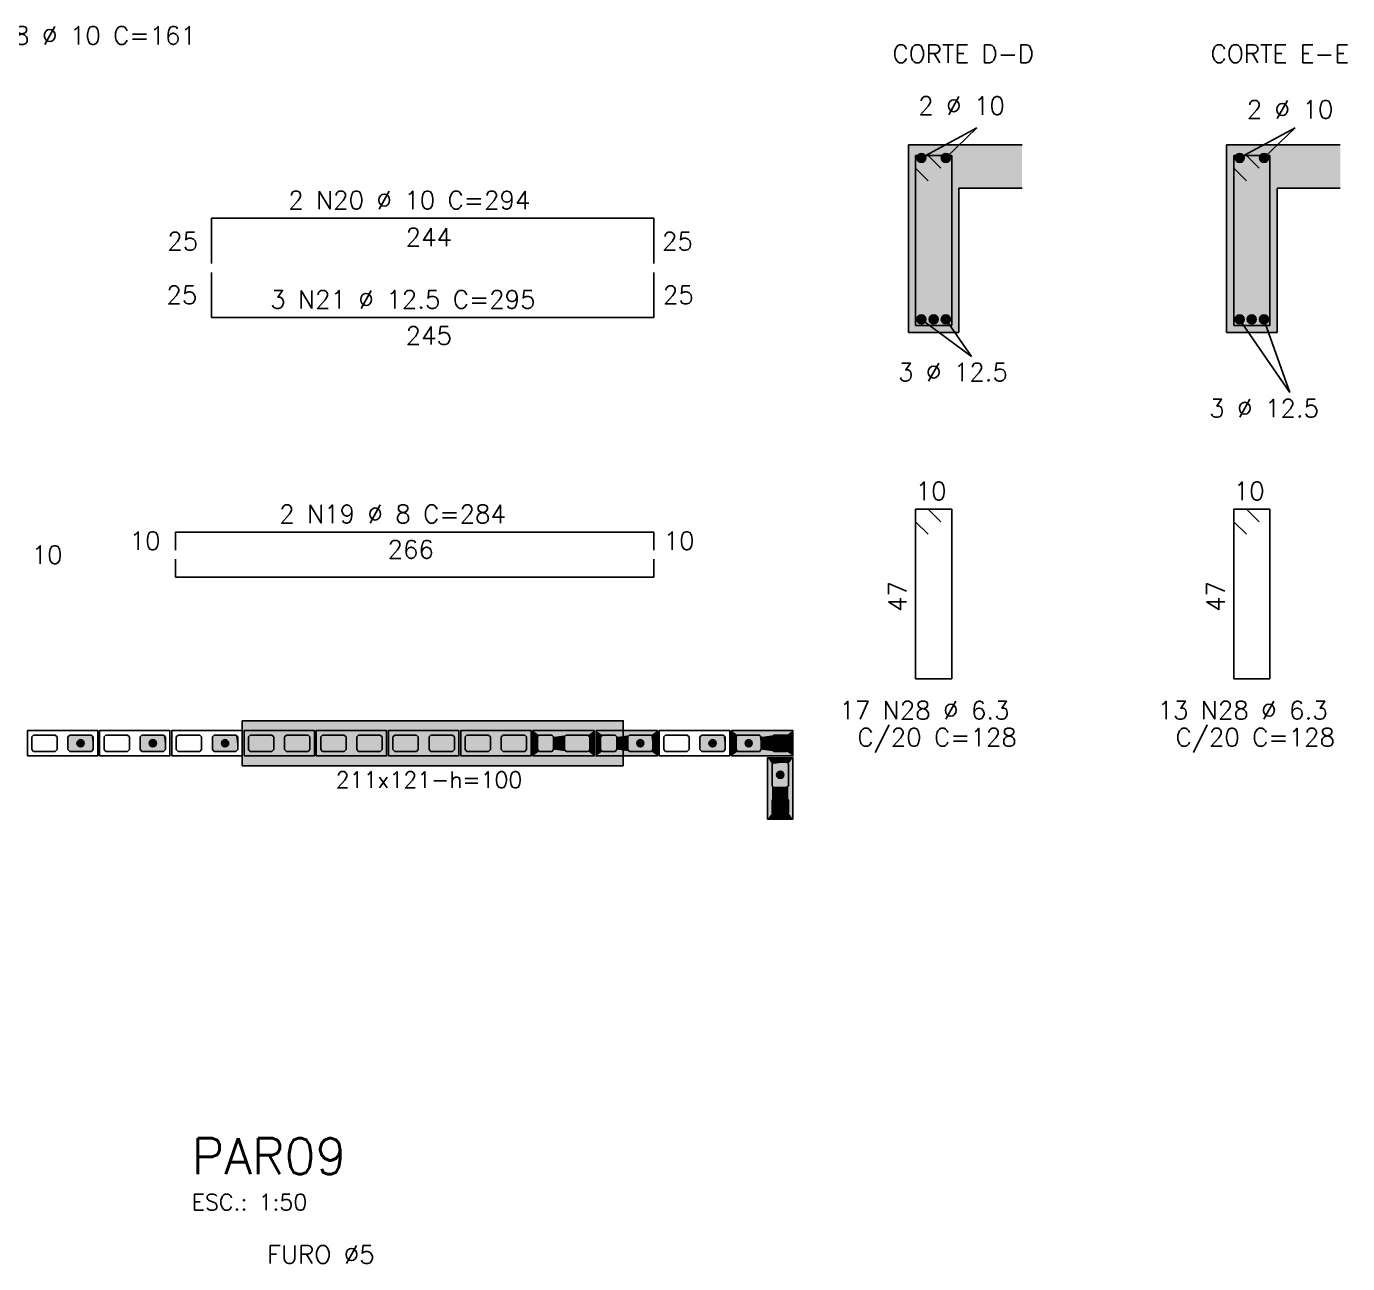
# Model space of a CAD drawing. Extents: x -3 to 120, y -1 to 61.
# Drawn here: x 45.14 to 59.77, y 32.99 to 46.69 of the extents above; entities that cross this region are included whole.
import ezdxf

# ---------------------------------------------------------------- set-up
doc = ezdxf.new("R2010")
doc.units = 0
doc.header["$MEASUREMENT"] = 0
for name, color, linetype in [('PENA_01', 1, 'CONTINUOUS'), ('PENA_02', 2, 'CONTINUOUS'), ('PENA_03', 3, 'CONTINUOUS'), ('PENA_04', 4, 'CONTINUOUS'), ('PENA_05', 5, 'CONTINUOUS'), ('PENA_06', 6, 'CONTINUOUS'), ('PENA_10', 253, 'CONTINUOUS'), ('PENA_11', 252, 'CONTINUOUS'), ('PENA_21', 100, 'CONTINUOUS'), ('PENA_23', 50, 'CONTINUOUS')]:
    doc.layers.add(name, color=color, linetype=linetype)
doc.styles.get("Standard").update_dxf_attribs({"font": 'ROMANS.SHX'})

msp = doc.modelspace()

# ---------------------------------------------------------------- linework, layer by layer
at = {"layer": 'PENA_01', "linetype": 'Continuous'}
for p, q in [((55.054, 45.237), (55.668, 45.571)), ((55.324, 45.237), (55.668, 45.571)), ((58.578, 45.237), (59.192, 45.571)), ((58.848, 45.237), (59.192, 45.571)), ((55.054, 43.448), (55.61, 43.038)), ((55.324, 43.448), (55.61, 43.038)), ((58.578, 43.448), (59.134, 42.638)), ((58.848, 43.448), (59.134, 42.638))]:
    msp.add_line(p, q, dxfattribs=at)
for points in [[(45.2, 38.684), (45.22, 38.664), (45.46, 38.664), (45.48, 38.684), (45.48, 38.824), (45.46, 38.844), (45.22, 38.844), (45.2, 38.824), (45.2, 38.684)], [(45.6, 38.684), (45.62, 38.664), (45.86, 38.664), (45.88, 38.684), (45.88, 38.824), (45.86, 38.844), (45.62, 38.844), (45.6, 38.824), (45.6, 38.684)], [(46, 38.684), (46.02, 38.664), (46.26, 38.664), (46.28, 38.684), (46.28, 38.824), (46.26, 38.844), (46.02, 38.844), (46, 38.824), (46, 38.684)], [(46.4, 38.684), (46.42, 38.664), (46.66, 38.664), (46.68, 38.684), (46.68, 38.824), (46.66, 38.844), (46.42, 38.844), (46.4, 38.824), (46.4, 38.684)], [(46.8, 38.684), (46.82, 38.664), (47.06, 38.664), (47.08, 38.684), (47.08, 38.824), (47.06, 38.844), (46.82, 38.844), (46.8, 38.824), (46.8, 38.684)], [(47.2, 38.684), (47.22, 38.664), (47.46, 38.664), (47.48, 38.684), (47.48, 38.824), (47.46, 38.844), (47.22, 38.844), (47.2, 38.824), (47.2, 38.684)], [(47.6, 38.684), (47.62, 38.664), (47.86, 38.664), (47.88, 38.684), (47.88, 38.824), (47.86, 38.844), (47.62, 38.844), (47.6, 38.824), (47.6, 38.684)], [(48, 38.684), (48.02, 38.664), (48.26, 38.664), (48.28, 38.684), (48.28, 38.824), (48.26, 38.844), (48.02, 38.844), (48, 38.824), (48, 38.684)], [(48.4, 38.684), (48.42, 38.664), (48.66, 38.664), (48.68, 38.684), (48.68, 38.824), (48.66, 38.844), (48.42, 38.844), (48.4, 38.824), (48.4, 38.684)], [(48.8, 38.684), (48.82, 38.664), (49.06, 38.664), (49.08, 38.684), (49.08, 38.824), (49.06, 38.844), (48.82, 38.844), (48.8, 38.824), (48.8, 38.684)], [(49.2, 38.684), (49.22, 38.664), (49.46, 38.664), (49.48, 38.684), (49.48, 38.824), (49.46, 38.844), (49.22, 38.844), (49.2, 38.824), (49.2, 38.684)], [(49.6, 38.684), (49.62, 38.664), (49.86, 38.664), (49.88, 38.684), (49.88, 38.824), (49.86, 38.844), (49.62, 38.844), (49.6, 38.824), (49.6, 38.684)], [(50, 38.684), (50.02, 38.664), (50.26, 38.664), (50.28, 38.684), (50.28, 38.824), (50.26, 38.844), (50.02, 38.844), (50, 38.824), (50, 38.684)], [(50.4, 38.684), (50.42, 38.664), (50.66, 38.664), (50.68, 38.684), (50.68, 38.824), (50.66, 38.844), (50.42, 38.844), (50.4, 38.824), (50.4, 38.684)], [(50.82, 38.664), (50.96, 38.664), (50.98, 38.684), (50.98, 38.824), (50.96, 38.844), (50.82, 38.844), (50.8, 38.824), (50.8, 38.684), (50.82, 38.664)], [(51.12, 38.664), (51.36, 38.664), (51.38, 38.684), (51.38, 38.824), (51.36, 38.844), (51.12, 38.844), (51.1, 38.824), (51.1, 38.684), (51.12, 38.664)], [(51.52, 38.664), (51.66, 38.664), (51.68, 38.684), (51.68, 38.824), (51.66, 38.844), (51.52, 38.844), (51.5, 38.824), (51.5, 38.684), (51.52, 38.664)], [(51.82, 38.664), (52.06, 38.664), (52.08, 38.684), (52.08, 38.824), (52.06, 38.844), (51.82, 38.844), (51.8, 38.824), (51.8, 38.684), (51.82, 38.664)], [(52.2, 38.684), (52.22, 38.664), (52.46, 38.664), (52.48, 38.684), (52.48, 38.824), (52.46, 38.844), (52.22, 38.844), (52.2, 38.824), (52.2, 38.684)], [(52.6, 38.684), (52.62, 38.664), (52.86, 38.664), (52.88, 38.684), (52.88, 38.824), (52.86, 38.844), (52.62, 38.844), (52.6, 38.824), (52.6, 38.684)], [(53.26, 38.664), (53.02, 38.664), (53, 38.684), (53, 38.824), (53.02, 38.844), (53.26, 38.844), (53.28, 38.824), (53.28, 38.684), (53.26, 38.664)], [(53.56, 38.664), (53.42, 38.664), (53.4, 38.684), (53.4, 38.824), (53.42, 38.844), (53.56, 38.844), (53.58, 38.824), (53.58, 38.684), (53.56, 38.664)], [(53.58, 38.284), (53.58, 38.524), (53.56, 38.544), (53.42, 38.544), (53.4, 38.524), (53.4, 38.284), (53.42, 38.264), (53.56, 38.264), (53.58, 38.284)], [(53.58, 37.984), (53.58, 38.124), (53.56, 38.144), (53.42, 38.144), (53.4, 38.124), (53.4, 37.984), (53.42, 37.964), (53.56, 37.964), (53.58, 37.984)]]:
    msp.add_lwpolyline(points, dxfattribs=at)
at = {"layer": 'PENA_02', "linetype": 'Continuous'}
for points in [[(45.15, 38.614), (45.93, 38.614), (45.93, 38.894), (45.15, 38.894), (45.15, 38.614)], [(45.95, 38.614), (46.73, 38.614), (46.73, 38.894), (45.95, 38.894), (45.95, 38.614)], [(46.75, 38.614), (47.53, 38.614), (47.53, 38.894), (46.75, 38.894), (46.75, 38.614)], [(47.55, 38.614), (48.33, 38.614), (48.33, 38.894), (47.55, 38.894), (47.55, 38.614)], [(48.35, 38.614), (49.13, 38.614), (49.13, 38.894), (48.35, 38.894), (48.35, 38.614)], [(49.15, 38.614), (49.93, 38.614), (49.93, 38.894), (49.15, 38.894), (49.15, 38.614)], [(49.95, 38.614), (50.73, 38.614), (50.73, 38.894), (49.95, 38.894), (49.95, 38.614)], [(50.75, 38.614), (51.43, 38.614), (51.43, 38.894), (50.75, 38.894), (50.75, 38.614)], [(51.45, 38.614), (52.13, 38.614), (52.13, 38.894), (51.45, 38.894), (51.45, 38.614)], [(52.15, 38.614), (52.93, 38.614), (52.93, 38.894), (52.15, 38.894), (52.15, 38.614)], [(53.63, 38.614), (52.95, 38.614), (52.95, 38.894), (53.63, 38.894), (53.63, 38.614)], [(53.63, 37.914), (53.63, 38.594), (53.35, 38.594), (53.35, 37.914), (53.63, 37.914)]]:
    msp.add_lwpolyline(points, dxfattribs=at)
at = {"layer": 'PENA_03', "linetype": 'Continuous'}
for p, q in [((54.909, 45.382), (54.909, 43.302)), ((56.169, 45.382), (54.909, 45.382)), ((59.693, 45.382), (58.433, 45.382)), ((58.433, 45.382), (58.433, 43.302)), ((55.469, 43.302), (55.469, 44.902)), ((55.469, 44.902), (56.169, 44.902)), ((58.993, 44.902), (59.693, 44.902)), ((58.993, 43.302), (58.993, 44.902)), ((54.909, 43.302), (55.469, 43.302)), ((58.433, 43.302), (58.993, 43.302))]:
    msp.add_line(p, q, dxfattribs=at)
for points in [[(45.88, 38.684), (45.86, 38.664), (45.62, 38.664), (45.6, 38.684), (45.6, 38.824), (45.62, 38.844), (45.86, 38.844), (45.88, 38.824), (45.88, 38.684)], [(46.68, 38.684), (46.66, 38.664), (46.42, 38.664), (46.4, 38.684), (46.4, 38.824), (46.42, 38.844), (46.66, 38.844), (46.68, 38.824), (46.68, 38.684)], [(47.48, 38.684), (47.46, 38.664), (47.22, 38.664), (47.2, 38.684), (47.2, 38.824), (47.22, 38.844), (47.46, 38.844), (47.48, 38.824), (47.48, 38.684)], [(52.08, 38.684), (52.06, 38.664), (51.82, 38.664), (51.8, 38.684), (51.8, 38.824), (51.82, 38.844), (52.06, 38.844), (52.08, 38.824), (52.08, 38.684)], [(52.88, 38.684), (52.86, 38.664), (52.62, 38.664), (52.6, 38.684), (52.6, 38.824), (52.62, 38.844), (52.86, 38.844), (52.88, 38.824), (52.88, 38.684)], [(53.28, 38.684), (53.26, 38.664), (53.02, 38.664), (53, 38.684), (53, 38.824), (53.02, 38.844), (53.26, 38.844), (53.28, 38.824), (53.28, 38.684)], [(53.56, 38.844), (53.58, 38.824), (53.58, 38.684), (53.56, 38.664), (53.42, 38.664), (53.4, 38.684), (53.4, 38.824), (53.42, 38.844), (53.56, 38.844)], [(53.56, 38.544), (53.58, 38.524), (53.58, 38.284), (53.56, 38.264), (53.42, 38.264), (53.4, 38.284), (53.4, 38.524), (53.42, 38.544), (53.56, 38.544)], [(53.56, 38.144), (53.58, 38.124), (53.58, 37.984), (53.56, 37.964), (53.42, 37.964), (53.4, 37.984), (53.4, 38.124), (53.42, 38.144), (53.56, 38.144)]]:
    msp.add_lwpolyline(points, dxfattribs=at)
for centre, radius in [((55.054, 45.237), 0.05), ((55.054, 45.237), 0.05), ((55.324, 45.237), 0.05), ((55.324, 45.237), 0.05), ((58.578, 45.237), 0.05), ((58.848, 45.237), 0.05), ((55.054, 43.448), 0.05), ((55.054, 43.448), 0.05), ((55.189, 43.448), 0.05), ((55.324, 43.448), 0.05), ((55.324, 43.448), 0.05), ((58.578, 43.448), 0.05), ((58.578, 43.448), 0.05), ((58.713, 43.448), 0.05), ((58.713, 43.448), 0.05), ((58.848, 43.448), 0.05), ((58.848, 43.448), 0.05), ((45.74, 38.754), 0.04), ((46.54, 38.754), 0.04), ((47.34, 38.754), 0.04), ((51.94, 38.754), 0.04), ((52.74, 38.754), 0.04), ((53.14, 38.754), 0.04), ((53.49, 38.754), 0.04), ((53.49, 38.404), 0.04), ((53.49, 38.054), 0.04)]:
    msp.add_circle(centre, radius, dxfattribs=at)
for points in [[(55.104, 45.237), (55.029, 45.28), (55.007, 45.254)], [(55.104, 45.237), (55.029, 45.28), (55.007, 45.254)], [(55.104, 45.237), (55.007, 45.254), (55.007, 45.219)], [(55.104, 45.237), (55.007, 45.254), (55.007, 45.219)], [(55.104, 45.237), (55.007, 45.219), (55.029, 45.193)], [(55.104, 45.237), (55.007, 45.219), (55.029, 45.193)], [(55.104, 45.237), (55.063, 45.286), (55.029, 45.28)], [(55.104, 45.237), (55.063, 45.286), (55.029, 45.28)], [(55.104, 45.237), (55.029, 45.193), (55.063, 45.187)], [(55.104, 45.237), (55.029, 45.193), (55.063, 45.187)], [(55.104, 45.237), (55.092, 45.269), (55.063, 45.286)], [(55.104, 45.237), (55.092, 45.269), (55.063, 45.286)], [(55.104, 45.237), (55.063, 45.187), (55.092, 45.204)], [(55.104, 45.237), (55.063, 45.187), (55.092, 45.204)], [(55.104, 45.237), (55.092, 45.204), (55.104, 45.237)], [(55.104, 45.237), (55.092, 45.204), (55.104, 45.237)], [(55.374, 45.237), (55.299, 45.28), (55.277, 45.254)], [(55.374, 45.237), (55.299, 45.28), (55.277, 45.254)], [(55.374, 45.237), (55.277, 45.254), (55.277, 45.219)], [(55.374, 45.237), (55.277, 45.254), (55.277, 45.219)], [(55.374, 45.237), (55.277, 45.219), (55.299, 45.193)], [(55.374, 45.237), (55.277, 45.219), (55.299, 45.193)], [(55.374, 45.237), (55.333, 45.286), (55.299, 45.28)], [(55.374, 45.237), (55.333, 45.286), (55.299, 45.28)], [(55.374, 45.237), (55.299, 45.193), (55.333, 45.187)], [(55.374, 45.237), (55.299, 45.193), (55.333, 45.187)], [(55.374, 45.237), (55.362, 45.269), (55.333, 45.286)], [(55.374, 45.237), (55.362, 45.269), (55.333, 45.286)], [(55.374, 45.237), (55.333, 45.187), (55.362, 45.204)], [(55.374, 45.237), (55.333, 45.187), (55.362, 45.204)], [(55.374, 45.237), (55.362, 45.204), (55.374, 45.237)], [(55.374, 45.237), (55.362, 45.204), (55.374, 45.237)], [(58.628, 45.237), (58.553, 45.28), (58.531, 45.254)], [(58.628, 45.237), (58.531, 45.254), (58.531, 45.219)], [(58.628, 45.237), (58.531, 45.219), (58.553, 45.193)], [(58.628, 45.237), (58.587, 45.286), (58.553, 45.28)], [(58.628, 45.237), (58.553, 45.193), (58.587, 45.187)], [(58.628, 45.237), (58.617, 45.269), (58.587, 45.286)], [(58.628, 45.237), (58.587, 45.187), (58.617, 45.204)], [(58.628, 45.237), (58.617, 45.204), (58.628, 45.237)], [(58.898, 45.237), (58.823, 45.28), (58.801, 45.254)], [(58.898, 45.237), (58.801, 45.254), (58.801, 45.219)], [(58.898, 45.237), (58.801, 45.219), (58.823, 45.193)], [(58.898, 45.237), (58.857, 45.286), (58.823, 45.28)], [(58.898, 45.237), (58.823, 45.193), (58.857, 45.187)], [(58.898, 45.237), (58.887, 45.269), (58.857, 45.286)], [(58.898, 45.237), (58.857, 45.187), (58.887, 45.204)], [(58.898, 45.237), (58.887, 45.204), (58.898, 45.237)], [(55.104, 43.448), (55.029, 43.491), (55.007, 43.465)], [(55.104, 43.448), (55.029, 43.491), (55.007, 43.465)], [(55.104, 43.448), (55.007, 43.465), (55.007, 43.43)], [(55.104, 43.448), (55.007, 43.465), (55.007, 43.43)], [(55.104, 43.448), (55.063, 43.497), (55.029, 43.491)], [(55.104, 43.448), (55.063, 43.497), (55.029, 43.491)], [(55.104, 43.448), (55.092, 43.48), (55.063, 43.497)], [(55.104, 43.448), (55.092, 43.48), (55.063, 43.497)], [(55.239, 43.448), (55.164, 43.491), (55.142, 43.465)], [(55.239, 43.448), (55.142, 43.465), (55.142, 43.43)], [(55.239, 43.448), (55.198, 43.497), (55.164, 43.491)], [(55.239, 43.448), (55.227, 43.48), (55.198, 43.497)], [(55.374, 43.448), (55.299, 43.491), (55.277, 43.465)], [(55.374, 43.448), (55.299, 43.491), (55.277, 43.465)], [(55.374, 43.448), (55.277, 43.465), (55.277, 43.43)], [(55.374, 43.448), (55.277, 43.465), (55.277, 43.43)], [(55.374, 43.448), (55.333, 43.497), (55.299, 43.491)], [(55.374, 43.448), (55.333, 43.497), (55.299, 43.491)], [(55.374, 43.448), (55.362, 43.48), (55.333, 43.497)], [(55.374, 43.448), (55.362, 43.48), (55.333, 43.497)], [(58.628, 43.448), (58.553, 43.491), (58.531, 43.465)], [(58.628, 43.448), (58.553, 43.491), (58.531, 43.465)], [(58.628, 43.448), (58.531, 43.465), (58.531, 43.43)], [(58.628, 43.448), (58.531, 43.465), (58.531, 43.43)], [(58.628, 43.448), (58.587, 43.497), (58.553, 43.491)], [(58.628, 43.448), (58.587, 43.497), (58.553, 43.491)], [(58.628, 43.448), (58.617, 43.48), (58.587, 43.497)], [(58.628, 43.448), (58.617, 43.48), (58.587, 43.497)], [(58.763, 43.448), (58.688, 43.491), (58.666, 43.465)], [(58.763, 43.448), (58.688, 43.491), (58.666, 43.465)], [(58.763, 43.448), (58.666, 43.465), (58.666, 43.43)], [(58.763, 43.448), (58.666, 43.465), (58.666, 43.43)], [(58.763, 43.448), (58.722, 43.497), (58.688, 43.491)], [(58.763, 43.448), (58.722, 43.497), (58.688, 43.491)], [(58.763, 43.448), (58.752, 43.48), (58.722, 43.497)], [(58.763, 43.448), (58.752, 43.48), (58.722, 43.497)], [(58.898, 43.448), (58.823, 43.491), (58.801, 43.465)], [(58.898, 43.448), (58.823, 43.491), (58.801, 43.465)], [(58.898, 43.448), (58.801, 43.465), (58.801, 43.43)], [(58.898, 43.448), (58.801, 43.465), (58.801, 43.43)], [(58.898, 43.448), (58.857, 43.497), (58.823, 43.491)], [(58.898, 43.448), (58.857, 43.497), (58.823, 43.491)], [(58.898, 43.448), (58.887, 43.48), (58.857, 43.497)], [(58.898, 43.448), (58.887, 43.48), (58.857, 43.497)], [(55.104, 43.448), (55.007, 43.43), (55.029, 43.404)], [(55.104, 43.448), (55.007, 43.43), (55.029, 43.404)], [(55.104, 43.448), (55.029, 43.404), (55.063, 43.398)], [(55.104, 43.448), (55.029, 43.404), (55.063, 43.398)], [(55.104, 43.448), (55.063, 43.398), (55.092, 43.415)], [(55.104, 43.448), (55.063, 43.398), (55.092, 43.415)], [(55.104, 43.448), (55.092, 43.415), (55.104, 43.448)], [(55.104, 43.448), (55.092, 43.415), (55.104, 43.448)], [(55.239, 43.448), (55.142, 43.43), (55.164, 43.404)], [(55.239, 43.448), (55.164, 43.404), (55.198, 43.398)], [(55.239, 43.448), (55.198, 43.398), (55.227, 43.415)], [(55.239, 43.448), (55.227, 43.415), (55.239, 43.448)], [(55.374, 43.448), (55.277, 43.43), (55.299, 43.404)], [(55.374, 43.448), (55.277, 43.43), (55.299, 43.404)], [(55.374, 43.448), (55.299, 43.404), (55.333, 43.398)], [(55.374, 43.448), (55.299, 43.404), (55.333, 43.398)], [(55.374, 43.448), (55.333, 43.398), (55.362, 43.415)], [(55.374, 43.448), (55.333, 43.398), (55.362, 43.415)], [(55.374, 43.448), (55.362, 43.415), (55.374, 43.448)], [(55.374, 43.448), (55.362, 43.415), (55.374, 43.448)], [(58.628, 43.448), (58.531, 43.43), (58.553, 43.404)], [(58.628, 43.448), (58.531, 43.43), (58.553, 43.404)], [(58.628, 43.448), (58.553, 43.404), (58.587, 43.398)], [(58.628, 43.448), (58.553, 43.404), (58.587, 43.398)], [(58.628, 43.448), (58.587, 43.398), (58.617, 43.415)], [(58.628, 43.448), (58.587, 43.398), (58.617, 43.415)], [(58.628, 43.448), (58.617, 43.415), (58.628, 43.448)], [(58.628, 43.448), (58.617, 43.415), (58.628, 43.448)], [(58.763, 43.448), (58.666, 43.43), (58.688, 43.404)], [(58.763, 43.448), (58.666, 43.43), (58.688, 43.404)], [(58.763, 43.448), (58.688, 43.404), (58.722, 43.398)], [(58.763, 43.448), (58.688, 43.404), (58.722, 43.398)], [(58.763, 43.448), (58.722, 43.398), (58.752, 43.415)], [(58.763, 43.448), (58.722, 43.398), (58.752, 43.415)], [(58.763, 43.448), (58.752, 43.415), (58.763, 43.448)], [(58.763, 43.448), (58.752, 43.415), (58.763, 43.448)], [(58.898, 43.448), (58.801, 43.43), (58.823, 43.404)], [(58.898, 43.448), (58.801, 43.43), (58.823, 43.404)], [(58.898, 43.448), (58.823, 43.404), (58.857, 43.398)], [(58.898, 43.448), (58.823, 43.404), (58.857, 43.398)], [(58.898, 43.448), (58.857, 43.398), (58.887, 43.415)], [(58.898, 43.448), (58.857, 43.398), (58.887, 43.415)], [(58.898, 43.448), (58.887, 43.415), (58.898, 43.448)], [(58.898, 43.448), (58.887, 43.415), (58.898, 43.448)], [(45.78, 38.754), (45.72, 38.788), (45.702, 38.767)], [(45.78, 38.754), (45.747, 38.793), (45.72, 38.788)], [(45.78, 38.754), (45.77, 38.779), (45.747, 38.793)], [(46.58, 38.754), (46.52, 38.788), (46.502, 38.767)], [(46.58, 38.754), (46.547, 38.793), (46.52, 38.788)], [(46.58, 38.754), (46.57, 38.779), (46.547, 38.793)], [(47.38, 38.754), (47.32, 38.788), (47.302, 38.767)], [(47.38, 38.754), (47.347, 38.793), (47.32, 38.788)], [(47.38, 38.754), (47.37, 38.779), (47.347, 38.793)], [(51.98, 38.754), (51.92, 38.788), (51.902, 38.767)], [(51.98, 38.754), (51.947, 38.793), (51.92, 38.788)], [(51.98, 38.754), (51.97, 38.779), (51.947, 38.793)], [(52.78, 38.754), (52.72, 38.788), (52.702, 38.767)], [(52.78, 38.754), (52.747, 38.793), (52.72, 38.788)], [(52.78, 38.754), (52.77, 38.779), (52.747, 38.793)], [(53.18, 38.754), (53.12, 38.788), (53.102, 38.767)], [(53.18, 38.754), (53.147, 38.793), (53.12, 38.788)], [(53.18, 38.754), (53.17, 38.779), (53.147, 38.793)], [(53.53, 38.754), (53.47, 38.788), (53.452, 38.767)], [(53.53, 38.754), (53.497, 38.793), (53.47, 38.788)], [(53.53, 38.754), (53.52, 38.779), (53.497, 38.793)], [(45.78, 38.754), (45.702, 38.767), (45.702, 38.74)], [(45.78, 38.754), (45.702, 38.74), (45.72, 38.719)], [(45.78, 38.754), (45.72, 38.719), (45.747, 38.714)], [(45.78, 38.754), (45.747, 38.714), (45.77, 38.728)], [(45.78, 38.754), (45.77, 38.728), (45.78, 38.754)], [(46.58, 38.754), (46.502, 38.767), (46.502, 38.74)], [(46.58, 38.754), (46.502, 38.74), (46.52, 38.719)], [(46.58, 38.754), (46.52, 38.719), (46.547, 38.714)], [(46.58, 38.754), (46.547, 38.714), (46.57, 38.728)], [(46.58, 38.754), (46.57, 38.728), (46.58, 38.754)], [(47.38, 38.754), (47.302, 38.767), (47.302, 38.74)], [(47.38, 38.754), (47.302, 38.74), (47.32, 38.719)], [(47.38, 38.754), (47.32, 38.719), (47.347, 38.714)], [(47.38, 38.754), (47.347, 38.714), (47.37, 38.728)], [(47.38, 38.754), (47.37, 38.728), (47.38, 38.754)], [(51.98, 38.754), (51.902, 38.767), (51.902, 38.74)], [(51.98, 38.754), (51.902, 38.74), (51.92, 38.719)], [(51.98, 38.754), (51.92, 38.719), (51.947, 38.714)], [(51.98, 38.754), (51.947, 38.714), (51.97, 38.728)], [(51.98, 38.754), (51.97, 38.728), (51.98, 38.754)], [(52.78, 38.754), (52.702, 38.767), (52.702, 38.74)], [(52.78, 38.754), (52.702, 38.74), (52.72, 38.719)], [(52.78, 38.754), (52.72, 38.719), (52.747, 38.714)], [(52.78, 38.754), (52.747, 38.714), (52.77, 38.728)], [(52.78, 38.754), (52.77, 38.728), (52.78, 38.754)], [(53.18, 38.754), (53.102, 38.767), (53.102, 38.74)], [(53.18, 38.754), (53.102, 38.74), (53.12, 38.719)], [(53.18, 38.754), (53.12, 38.719), (53.147, 38.714)], [(53.18, 38.754), (53.147, 38.714), (53.17, 38.728)], [(53.18, 38.754), (53.17, 38.728), (53.18, 38.754)], [(53.53, 38.754), (53.452, 38.767), (53.452, 38.74)], [(53.53, 38.754), (53.452, 38.74), (53.47, 38.719)], [(53.53, 38.754), (53.47, 38.719), (53.497, 38.714)], [(53.53, 38.754), (53.497, 38.714), (53.52, 38.728)], [(53.53, 38.754), (53.52, 38.728), (53.53, 38.754)], [(53.53, 38.404), (53.47, 38.438), (53.452, 38.417)], [(53.53, 38.404), (53.452, 38.417), (53.452, 38.39)], [(53.53, 38.404), (53.452, 38.39), (53.47, 38.369)], [(53.53, 38.404), (53.497, 38.443), (53.47, 38.438)], [(53.53, 38.404), (53.47, 38.369), (53.497, 38.364)], [(53.53, 38.404), (53.52, 38.429), (53.497, 38.443)], [(53.53, 38.404), (53.497, 38.364), (53.52, 38.378)], [(53.53, 38.404), (53.52, 38.378), (53.53, 38.404)], [(53.53, 38.054), (53.47, 38.088), (53.452, 38.067)], [(53.53, 38.054), (53.452, 38.067), (53.452, 38.04)], [(53.53, 38.054), (53.452, 38.04), (53.47, 38.019)], [(53.53, 38.054), (53.497, 38.093), (53.47, 38.088)], [(53.53, 38.054), (53.47, 38.019), (53.497, 38.014)], [(53.53, 38.054), (53.52, 38.079), (53.497, 38.093)], [(53.53, 38.054), (53.497, 38.014), (53.52, 38.028)], [(53.53, 38.054), (53.52, 38.028), (53.53, 38.054)]]:
    msp.add_solid(points, dxfattribs=at)
at = {"layer": 'PENA_04', "linetype": 'Continuous'}
for p, q in [((55.129, 45.262), (54.989, 45.262)), ((54.989, 45.262), (54.989, 43.382)), ((55.389, 45.262), (54.989, 45.262)), ((54.989, 45.262), (54.989, 45.122)), ((55.269, 45.122), (55.129, 45.262)), ((55.389, 43.382), (55.389, 45.262)), ((58.653, 45.262), (58.513, 45.262)), ((58.513, 45.262), (58.513, 43.382)), ((58.913, 45.262), (58.513, 45.262)), ((58.513, 45.262), (58.513, 45.122)), ((58.793, 45.122), (58.653, 45.262)), ((58.913, 43.382), (58.913, 45.262)), ((54.989, 45.122), (55.129, 44.982)), ((58.513, 45.122), (58.653, 44.982)), ((54.989, 43.382), (55.389, 43.382)), ((58.513, 43.382), (58.913, 43.382))]:
    msp.add_line(p, q, dxfattribs=at)
at = {"layer": 'PENA_05', "linetype": 'Continuous'}
for p, q in [((47.19, 44.069), (47.19, 44.569)), ((47.19, 44.569), (52.09, 44.569)), ((52.09, 44.569), (52.09, 44.069)), ((47.19, 43.969), (47.19, 43.469)), ((52.09, 43.469), (52.09, 43.969)), ((47.19, 43.469), (52.09, 43.469)), ((55.129, 41.348), (54.989, 41.348)), ((54.989, 41.348), (54.989, 39.468)), ((55.389, 41.348), (54.989, 41.348)), ((54.989, 41.348), (54.989, 41.208)), ((55.269, 41.208), (55.129, 41.348)), ((55.389, 39.468), (55.389, 41.348)), ((58.653, 41.348), (58.513, 41.348)), ((58.513, 41.348), (58.513, 39.468)), ((58.913, 41.348), (58.513, 41.348)), ((58.513, 41.348), (58.513, 41.208)), ((58.793, 41.208), (58.653, 41.348)), ((58.913, 39.468), (58.913, 41.348)), ((54.989, 41.208), (55.129, 41.068)), ((58.513, 41.208), (58.653, 41.068)), ((46.79, 40.893), (46.79, 41.093)), ((46.79, 41.093), (52.09, 41.093)), ((52.09, 41.093), (52.09, 40.893)), ((46.79, 40.793), (46.79, 40.593)), ((52.09, 40.593), (52.09, 40.793)), ((46.79, 40.593), (52.09, 40.593)), ((54.989, 39.468), (55.389, 39.468)), ((58.513, 39.468), (58.913, 39.468))]:
    msp.add_line(p, q, dxfattribs=at)
at = {"layer": 'PENA_10', "linetype": 'Continuous'}
for points in [[(54.909, 43.302), (55.469, 43.302), (54.909, 45.382)], [(55.469, 43.302), (55.469, 44.902), (54.909, 45.382)], [(54.909, 45.382), (55.469, 44.902), (56.169, 45.382)], [(55.469, 44.902), (56.169, 44.902), (56.169, 45.382)], [(58.433, 43.302), (58.993, 43.302), (58.433, 45.382)], [(58.993, 43.302), (58.993, 44.902), (58.433, 45.382)], [(58.433, 45.382), (58.993, 44.902), (59.693, 45.382)], [(58.993, 44.902), (59.693, 44.902), (59.693, 45.382)]]:
    msp.add_solid(points, dxfattribs=at)
at = {"layer": 'PENA_11', "linetype": 'Continuous'}
for points in [[(45.88, 38.684), (45.6, 38.824), (45.62, 38.844)], [(45.88, 38.684), (45.6, 38.684), (45.6, 38.824)], [(45.88, 38.684), (45.62, 38.844), (45.86, 38.844)], [(45.88, 38.684), (45.86, 38.844), (45.88, 38.824)], [(45.88, 38.684), (45.88, 38.824), (45.88, 38.684)], [(46.68, 38.684), (46.4, 38.824), (46.42, 38.844)], [(46.68, 38.684), (46.4, 38.684), (46.4, 38.824)], [(46.68, 38.684), (46.42, 38.844), (46.66, 38.844)], [(46.68, 38.684), (46.66, 38.844), (46.68, 38.824)], [(46.68, 38.684), (46.68, 38.824), (46.68, 38.684)], [(47.48, 38.684), (47.2, 38.824), (47.22, 38.844)], [(47.48, 38.684), (47.2, 38.684), (47.2, 38.824)], [(47.48, 38.684), (47.22, 38.844), (47.46, 38.844)], [(47.48, 38.684), (47.46, 38.844), (47.48, 38.824)], [(47.48, 38.684), (47.48, 38.824), (47.48, 38.684)], [(52.08, 38.684), (51.8, 38.824), (51.82, 38.844)], [(52.08, 38.684), (51.8, 38.684), (51.8, 38.824)], [(52.08, 38.684), (51.82, 38.844), (52.06, 38.844)], [(52.08, 38.684), (52.06, 38.844), (52.08, 38.824)], [(52.08, 38.684), (52.08, 38.824), (52.08, 38.684)], [(52.88, 38.684), (52.6, 38.824), (52.62, 38.844)], [(52.88, 38.684), (52.6, 38.684), (52.6, 38.824)], [(52.88, 38.684), (52.62, 38.844), (52.86, 38.844)], [(52.88, 38.684), (52.86, 38.844), (52.88, 38.824)], [(52.88, 38.684), (52.88, 38.824), (52.88, 38.684)], [(53.28, 38.684), (53, 38.824), (53.02, 38.844)], [(53.28, 38.684), (53, 38.684), (53, 38.824)], [(53.28, 38.684), (53.02, 38.844), (53.26, 38.844)], [(53.28, 38.684), (53.26, 38.844), (53.28, 38.824)], [(53.28, 38.684), (53.28, 38.824), (53.28, 38.684)], [(53.56, 38.844), (53.42, 38.664), (53.4, 38.684)], [(53.56, 38.844), (53.4, 38.684), (53.4, 38.824)], [(53.56, 38.844), (53.4, 38.824), (53.42, 38.844)], [(53.56, 38.844), (53.56, 38.664), (53.42, 38.664)], [(53.56, 38.844), (53.42, 38.844), (53.56, 38.844)], [(53.56, 38.844), (53.58, 38.824), (53.58, 38.684)], [(53.56, 38.844), (53.58, 38.684), (53.56, 38.664)], [(45.88, 38.684), (45.62, 38.664), (45.6, 38.684)], [(45.88, 38.684), (45.86, 38.664), (45.62, 38.664)], [(46.68, 38.684), (46.42, 38.664), (46.4, 38.684)], [(46.68, 38.684), (46.66, 38.664), (46.42, 38.664)], [(47.48, 38.684), (47.22, 38.664), (47.2, 38.684)], [(47.48, 38.684), (47.46, 38.664), (47.22, 38.664)], [(52.08, 38.684), (51.82, 38.664), (51.8, 38.684)], [(52.08, 38.684), (52.06, 38.664), (51.82, 38.664)], [(52.88, 38.684), (52.62, 38.664), (52.6, 38.684)], [(52.88, 38.684), (52.86, 38.664), (52.62, 38.664)], [(53.28, 38.684), (53.02, 38.664), (53, 38.684)], [(53.28, 38.684), (53.26, 38.664), (53.02, 38.664)], [(53.56, 38.544), (53.42, 38.264), (53.4, 38.284)], [(53.56, 38.544), (53.4, 38.284), (53.4, 38.524)], [(53.56, 38.544), (53.4, 38.524), (53.42, 38.544)], [(53.56, 38.544), (53.56, 38.264), (53.42, 38.264)], [(53.56, 38.544), (53.42, 38.544), (53.56, 38.544)], [(53.56, 38.544), (53.58, 38.524), (53.58, 38.284)], [(53.56, 38.544), (53.58, 38.284), (53.56, 38.264)], [(53.56, 38.144), (53.42, 37.964), (53.4, 37.984)], [(53.56, 38.144), (53.4, 37.984), (53.4, 38.124)], [(53.56, 38.144), (53.4, 38.124), (53.42, 38.144)], [(53.56, 38.144), (53.56, 37.964), (53.42, 37.964)], [(53.56, 38.144), (53.42, 38.144), (53.56, 38.144)], [(53.56, 38.144), (53.58, 38.124), (53.58, 37.984)], [(53.56, 38.144), (53.58, 37.984), (53.56, 37.964)]]:
    msp.add_solid(points, dxfattribs=at)
at = {"layer": 'PENA_21', "linetype": 'Continuous'}
for points in [[(50.75, 38.754), (50.8, 38.754), (50.8, 38.824), (50.82, 38.844), (50.96, 38.844), (50.98, 38.824), (50.98, 38.754), (51.1, 38.754), (51.1, 38.824), (51.12, 38.844), (51.36, 38.844), (51.38, 38.824), (51.38, 38.754), (51.43, 38.754), (51.43, 38.894), (50.75, 38.894), (50.75, 38.754)], [(51.45, 38.754), (51.5, 38.754), (51.5, 38.824), (51.52, 38.844), (51.66, 38.844), (51.68, 38.824), (51.68, 38.754), (51.8, 38.754), (51.8, 38.824), (51.82, 38.844), (52.06, 38.844), (52.08, 38.824), (52.08, 38.754), (52.13, 38.754), (52.13, 38.894), (51.45, 38.894), (51.45, 38.754)], [(53.63, 38.754), (53.58, 38.754), (53.58, 38.824), (53.56, 38.844), (53.42, 38.844), (53.4, 38.824), (53.4, 38.754), (53.28, 38.754), (53.28, 38.824), (53.26, 38.844), (53.02, 38.844), (53, 38.824), (53, 38.754), (52.95, 38.754), (52.95, 38.894), (53.63, 38.894), (53.63, 38.754)], [(50.75, 38.754), (50.8, 38.754), (50.8, 38.684), (50.82, 38.664), (50.96, 38.664), (50.98, 38.684), (50.98, 38.754), (51.1, 38.754), (51.1, 38.684), (51.12, 38.664), (51.36, 38.664), (51.38, 38.684), (51.38, 38.754), (51.43, 38.754), (51.43, 38.614), (50.75, 38.614), (50.75, 38.754)], [(51.45, 38.754), (51.5, 38.754), (51.5, 38.684), (51.52, 38.664), (51.66, 38.664), (51.68, 38.684), (51.68, 38.754), (51.8, 38.754), (51.8, 38.684), (51.82, 38.664), (52.06, 38.664), (52.08, 38.684), (52.08, 38.754), (52.13, 38.754), (52.13, 38.614), (51.45, 38.614), (51.45, 38.754)], [(53.63, 38.754), (53.58, 38.754), (53.58, 38.684), (53.56, 38.664), (53.42, 38.664), (53.4, 38.684), (53.4, 38.754), (53.28, 38.754), (53.28, 38.684), (53.26, 38.664), (53.02, 38.664), (53, 38.684), (53, 38.754), (52.95, 38.754), (52.95, 38.614), (53.63, 38.614), (53.63, 38.754)], [(53.49, 37.914), (53.49, 37.964), (53.42, 37.964), (53.4, 37.984), (53.4, 38.124), (53.42, 38.144), (53.49, 38.144), (53.49, 38.264), (53.42, 38.264), (53.4, 38.284), (53.4, 38.524), (53.42, 38.544), (53.49, 38.544), (53.49, 38.594), (53.35, 38.594), (53.35, 37.914), (53.49, 37.914)], [(53.49, 37.914), (53.49, 37.964), (53.56, 37.964), (53.58, 37.984), (53.58, 38.124), (53.56, 38.144), (53.49, 38.144), (53.49, 38.264), (53.56, 38.264), (53.58, 38.284), (53.58, 38.524), (53.56, 38.544), (53.49, 38.544), (53.49, 38.594), (53.63, 38.594), (53.63, 37.914), (53.49, 37.914)]]:
    msp.add_lwpolyline(points, dxfattribs=at)
for points in [[(51.43, 38.894), (50.75, 38.894), (50.82, 38.844)], [(50.75, 38.894), (50.75, 38.754), (50.8, 38.754)], [(50.75, 38.894), (50.8, 38.754), (50.8, 38.824)], [(50.75, 38.894), (50.8, 38.824), (50.82, 38.844)], [(51.43, 38.894), (50.82, 38.844), (50.96, 38.844)], [(51.43, 38.894), (50.96, 38.844), (50.98, 38.824)], [(51.43, 38.894), (50.98, 38.824), (51.12, 38.844)], [(50.98, 38.824), (51.1, 38.824), (51.12, 38.844)], [(50.98, 38.824), (50.98, 38.754), (51.1, 38.754)], [(50.98, 38.824), (51.1, 38.754), (51.1, 38.824)], [(51.43, 38.894), (51.12, 38.844), (51.36, 38.844)], [(51.43, 38.894), (51.36, 38.844), (51.38, 38.824)], [(51.43, 38.894), (51.38, 38.824), (51.43, 38.754)], [(51.43, 38.754), (51.38, 38.824), (51.38, 38.754)], [(52.13, 38.894), (51.45, 38.894), (51.52, 38.844)], [(51.45, 38.894), (51.45, 38.754), (51.5, 38.754)], [(51.45, 38.894), (51.5, 38.754), (51.5, 38.824)], [(51.45, 38.894), (51.5, 38.824), (51.52, 38.844)], [(52.13, 38.894), (51.52, 38.844), (51.66, 38.844)], [(52.13, 38.894), (51.66, 38.844), (51.68, 38.824)], [(52.13, 38.894), (51.68, 38.824), (51.82, 38.844)], [(51.68, 38.824), (51.8, 38.824), (51.82, 38.844)], [(51.68, 38.824), (51.68, 38.754), (51.8, 38.754)], [(51.68, 38.824), (51.8, 38.754), (51.8, 38.824)], [(52.13, 38.894), (51.82, 38.844), (52.06, 38.844)], [(52.13, 38.894), (52.06, 38.844), (52.08, 38.824)], [(52.13, 38.894), (52.08, 38.824), (52.13, 38.754)], [(52.13, 38.754), (52.08, 38.824), (52.08, 38.754)], [(53.63, 38.894), (53.02, 38.844), (52.95, 38.894)], [(53.02, 38.844), (53, 38.824), (52.95, 38.894)], [(52.95, 38.894), (53, 38.824), (52.95, 38.754)], [(53, 38.824), (53, 38.754), (52.95, 38.754)], [(53.26, 38.844), (53.02, 38.844), (53.63, 38.894)], [(53.28, 38.824), (53.26, 38.844), (53.63, 38.894)], [(53.63, 38.894), (53.42, 38.844), (53.28, 38.824)], [(53.28, 38.754), (53.28, 38.824), (53.42, 38.844)], [(53.28, 38.754), (53.42, 38.844), (53.4, 38.824)], [(53.28, 38.754), (53.4, 38.824), (53.4, 38.754)], [(53.63, 38.894), (53.56, 38.844), (53.42, 38.844)], [(53.63, 38.894), (53.58, 38.824), (53.56, 38.844)], [(53.63, 38.894), (53.63, 38.754), (53.58, 38.754)], [(53.63, 38.894), (53.58, 38.754), (53.58, 38.824)], [(50.75, 38.614), (50.75, 38.754), (50.8, 38.754)], [(50.75, 38.614), (50.8, 38.754), (50.8, 38.684)], [(50.75, 38.614), (50.8, 38.684), (50.82, 38.664)], [(51.43, 38.614), (50.75, 38.614), (50.82, 38.664)], [(51.43, 38.614), (50.82, 38.664), (50.96, 38.664)], [(51.43, 38.614), (50.96, 38.664), (50.98, 38.684)], [(50.98, 38.684), (50.98, 38.754), (51.1, 38.754)], [(50.98, 38.684), (51.1, 38.754), (51.1, 38.684)], [(51.43, 38.614), (50.98, 38.684), (51.12, 38.664)], [(50.98, 38.684), (51.1, 38.684), (51.12, 38.664)], [(51.43, 38.614), (51.12, 38.664), (51.36, 38.664)], [(51.43, 38.614), (51.36, 38.664), (51.38, 38.684)], [(51.43, 38.614), (51.38, 38.684), (51.43, 38.754)], [(51.43, 38.754), (51.38, 38.684), (51.38, 38.754)], [(51.45, 38.614), (51.45, 38.754), (51.5, 38.754)], [(51.45, 38.614), (51.5, 38.754), (51.5, 38.684)], [(51.45, 38.614), (51.5, 38.684), (51.52, 38.664)], [(52.13, 38.614), (51.45, 38.614), (51.52, 38.664)], [(52.13, 38.614), (51.52, 38.664), (51.66, 38.664)], [(52.13, 38.614), (51.66, 38.664), (51.68, 38.684)], [(51.68, 38.684), (51.68, 38.754), (51.8, 38.754)], [(51.68, 38.684), (51.8, 38.754), (51.8, 38.684)], [(52.13, 38.614), (51.68, 38.684), (51.82, 38.664)], [(51.68, 38.684), (51.8, 38.684), (51.82, 38.664)], [(52.13, 38.614), (51.82, 38.664), (52.06, 38.664)], [(52.13, 38.614), (52.06, 38.664), (52.08, 38.684)], [(52.13, 38.614), (52.08, 38.684), (52.13, 38.754)], [(52.13, 38.754), (52.08, 38.684), (52.08, 38.754)], [(52.95, 38.614), (53, 38.684), (52.95, 38.754)], [(53, 38.684), (53, 38.754), (52.95, 38.754)], [(53.02, 38.664), (53, 38.684), (52.95, 38.614)], [(53.63, 38.614), (53.02, 38.664), (52.95, 38.614)], [(53.26, 38.664), (53.02, 38.664), (53.63, 38.614)], [(53.28, 38.684), (53.26, 38.664), (53.63, 38.614)], [(53.28, 38.754), (53.28, 38.684), (53.42, 38.664)], [(53.28, 38.754), (53.42, 38.664), (53.4, 38.684)], [(53.28, 38.754), (53.4, 38.684), (53.4, 38.754)], [(53.63, 38.614), (53.42, 38.664), (53.28, 38.684)], [(53.63, 38.614), (53.56, 38.664), (53.42, 38.664)], [(53.63, 38.614), (53.58, 38.684), (53.56, 38.664)], [(53.63, 38.614), (53.63, 38.754), (53.58, 38.754)], [(53.63, 38.614), (53.58, 38.754), (53.58, 38.684)], [(53.49, 38.594), (53.35, 38.594), (53.42, 38.544)], [(53.42, 38.544), (53.35, 38.594), (53.4, 38.524)], [(53.35, 38.594), (53.4, 37.984), (53.4, 38.524)], [(53.35, 37.914), (53.4, 37.984), (53.35, 38.594)], [(53.4, 38.524), (53.4, 37.984), (53.4, 38.124)], [(53.4, 38.524), (53.4, 38.284), (53.4, 38.124)], [(53.49, 38.544), (53.49, 38.594), (53.42, 38.544)], [(53.56, 38.544), (53.49, 38.544), (53.63, 38.594)], [(53.49, 38.544), (53.49, 38.594), (53.63, 38.594)], [(53.58, 38.524), (53.56, 38.544), (53.63, 38.594)], [(53.58, 38.284), (53.63, 38.594), (53.58, 38.124)], [(53.58, 38.124), (53.63, 38.594), (53.58, 37.984)], [(53.63, 38.594), (53.63, 37.914), (53.58, 37.984)], [(53.58, 38.284), (53.58, 38.524), (53.63, 38.594)], [(53.42, 38.144), (53.4, 38.284), (53.4, 38.124)], [(53.42, 38.144), (53.42, 38.264), (53.4, 38.284)], [(53.49, 38.144), (53.42, 38.264), (53.42, 38.144)], [(53.49, 38.144), (53.49, 38.264), (53.42, 38.264)], [(53.49, 38.144), (53.56, 38.264), (53.56, 38.144)], [(53.49, 38.144), (53.49, 38.264), (53.56, 38.264)], [(53.56, 38.264), (53.58, 38.284), (53.56, 38.144)], [(53.56, 38.144), (53.58, 38.284), (53.58, 38.124)], [(53.42, 37.964), (53.4, 37.984), (53.35, 37.914)], [(53.42, 37.964), (53.35, 37.914), (53.49, 37.914)], [(53.42, 37.964), (53.49, 37.914), (53.49, 37.964)], [(53.63, 37.914), (53.49, 37.914), (53.56, 37.964)], [(53.56, 37.964), (53.49, 37.914), (53.49, 37.964)], [(53.58, 37.984), (53.63, 37.914), (53.56, 37.964)]]:
    msp.add_solid(points, dxfattribs=at)
at = {"layer": 'PENA_23', "linetype": 'Continuous'}
msp.add_lwpolyline([(47.53, 39.004), (51.75, 39.004), (51.75, 38.504), (47.53, 38.504), (47.53, 39.004)], dxfattribs=at)
msp.add_lwpolyline([(47.53, 39.004), (51.75, 39.004), (51.75, 38.504), (47.53, 38.504), (47.53, 39.004)], dxfattribs=at)
for points in [[(47.53, 39.004), (51.75, 39.004), (51.75, 38.504)], [(47.53, 39.004), (51.75, 38.504), (47.53, 38.504)], [(47.53, 39.004), (47.53, 38.504), (47.53, 39.004)], [(47.53, 39.004), (51.75, 39.004), (51.75, 38.504)], [(47.53, 39.004), (51.75, 38.504), (47.53, 38.504)], [(47.53, 39.004), (47.53, 38.504), (47.53, 39.004)]]:
    msp.add_solid(points, dxfattribs=at)

# ---------------------------------------------------------------- texts
at = {"layer": 'PENA_03', "linetype": 'Continuous'}
for s, height, p in [('1 N18 %%c 10 C=161', 0.2, (44.335, 46.493)), ('CORTE D-D', 0.2, (54.733, 46.29)), ('CORTE E-E', 0.2, (58.257, 46.29)), ('2 %%c 10', 0.2, (55.018, 45.715)), ('2 %%c 10', 0.2, (58.657, 45.673)), ('2 N20 %%c 10 C=294', 0.2, (48.04, 44.669)), ('25', 0.2, (46.7, 44.214)), ('244', 0.2, (49.34, 44.259)), ('25', 0.2, (52.18, 44.214)), ('25', 0.2, (46.69, 43.619)), ('3 N21 %%c 12.5 C=295', 0.2, (47.84, 43.569)), ('25', 0.2, (52.19, 43.619)), ('245', 0.2, (49.34, 43.169)), ('3 %%c 12.5', 0.2, (54.795, 42.765)), ('3 %%c 12.5', 0.2, (58.241, 42.364)), ('10', 0.2, (54.989, 41.448)), ('10', 0.2, (58.513, 41.448)), ('2 N19 %%c 8 C=284', 0.2, (47.94, 41.193)), ('10', 0.2, (46.282, 40.897)), ('266', 0.2, (49.14, 40.801)), ('10', 0.2, (52.198, 40.897)), ('10', 0.2, (45.198, 40.741)), ('17 N28 %%c 6.3', 0.2, (54.145, 39.02)), ('13 N28 %%c 6.3', 0.2, (57.669, 39.02)), ('C/20 C=128', 0.2, (54.345, 38.72)), ('C/20 C=128', 0.2, (57.869, 38.72)), ('211x121-h=100', 0.18, (48.566, 38.26)), ('ESC.: 1:50', 0.18, (46.971, 33.582)), ('FURO %%c5 ', 0.2, (47.806, 32.992))]:
    msp.add_text(s, height=height, dxfattribs=at).set_placement(p)
for p in [(54.889, 40.208), (58.413, 40.208)]:
    msp.add_text('47', height=0.2, rotation=90, dxfattribs=at).set_placement(p)
at = {"layer": 'PENA_06', "linetype": 'Continuous'}
msp.add_text('PAR09', height=0.4, dxfattribs=at).set_placement((46.971, 33.982))

doc.saveas('drawing.dxf')
